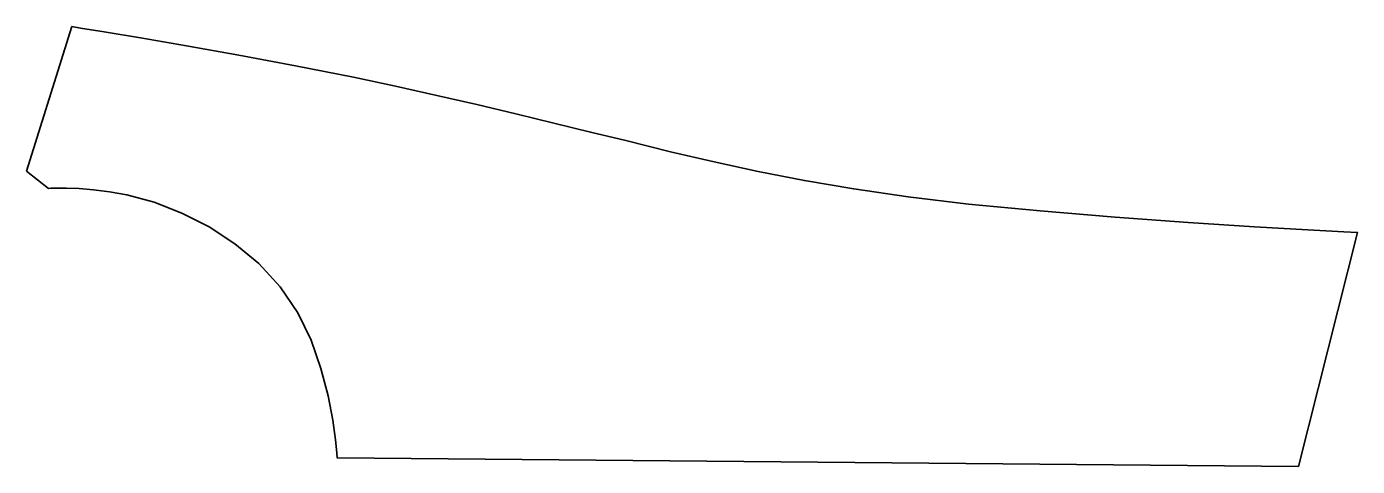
# Model space of a CAD drawing. Extents: x 0 to 4471, y -1477 to 0.
import ezdxf

# ---------------------------------------------------------------- set-up
doc = ezdxf.new("R2010")
doc.units = 0
doc.linetypes.add('Solid', pattern=[0])

msp = doc.modelspace()

# ---------------------------------------------------------------- linework, layer by layer
at = {"color": 0, "linetype": 'Solid', "lineweight": 35}
msp.add_lwpolyline([(1042, -1432), (1038, -1388), (1029, -1322), (1013, -1240), (989, -1148), (956, -1053), (911, -961), (852, -874), (780, -796), (700, -729), (613, -672), (522, -626), (429, -590), (337, -565), (279, -555), (225, -548), (176, -544), (134, -543), (102, -543), (81, -543), (74, -544), (0, -485), (152, 0), (181, -5), (261, -18), (383, -38), (537, -65), (713, -96), (903, -132), (1098, -170), (1239, -200), (1378, -231), (1513, -262), (1644, -293), (1771, -324), (1895, -354), (2013, -383), (2163, -420), (2310, -454), (2458, -487), (2613, -517), (2779, -545), (2962, -572), (3165, -596), (3405, -619), (3657, -640), (3903, -658), (4125, -672), (4305, -682), (4426, -689), (4471, -691), (4273, -1477), (1043, -1448), (1042, -1432)], close=True, dxfattribs=at)

doc.saveas('drawing.dxf')
